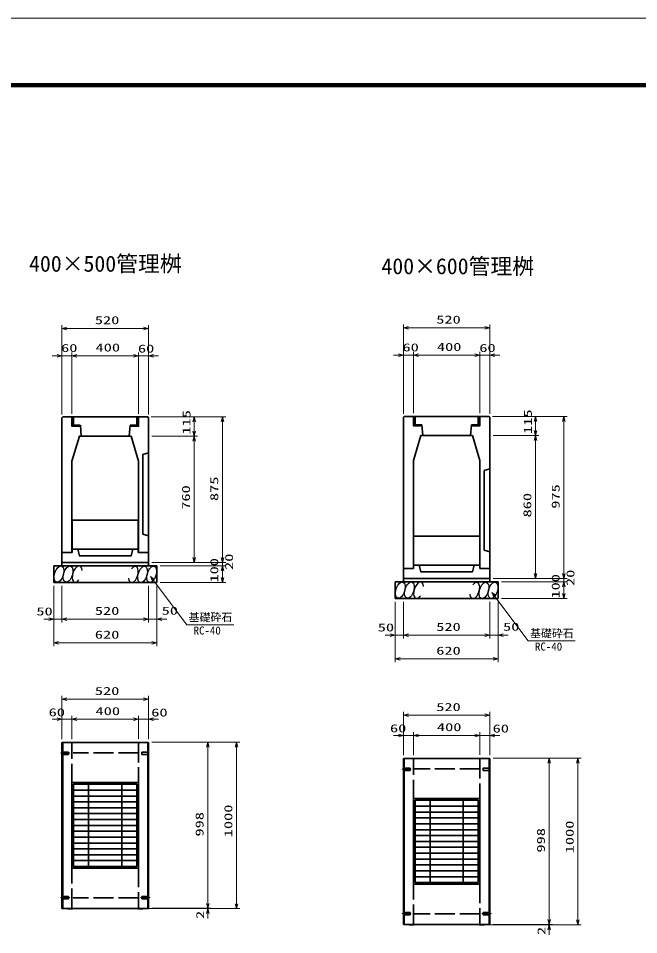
# Model space of a CAD drawing. Units: millimetres on the paper. Extents: x 0 to 841, y 0 to 594.
# Drawn here: x 155.2 to 341.6, y 318.7 to 594 of the extents above; entities that cross this region are included whole.
import ezdxf
from ezdxf.enums import TextEntityAlignment as Align

# ---------------------------------------------------------------- set-up
doc = ezdxf.new("R2010")
doc.units = ezdxf.units.MM
doc.linetypes.add('DASHED', pattern=[7.5, 6, -1.5])
doc.linetypes.add('USER2', pattern=[18.5, 12, -1.5, 3.5, -1.5])
for name, color, linetype, lineweight in [('D-BMK（構造物基準線）', 2, 'USER2', 18), ('D-STR-DIM（寸法）', 7, 'Continuous', 13), ('D-STR-HTXT(基礎砕石-旗)', 7, 'Continuous', 13), ('D-STR-STRF(グリ)', 7, 'Continuous', 25), ('D-STR（構造物）', 1, 'Continuous', 35), ('D-TTL-LINE（区切線）', 7, 'Continuous', 18), ('D-TTL（外枠）', 2, 'Continuous', 140)]:
    doc.layers.add(name, color=color, linetype=linetype, lineweight=lineweight)
doc.layers.add('D-STR-TXT(文字)', color=7, linetype='Continuous')
doc.styles.add('ＭＳ ゴシック', font='')
doc.styles.get('ＭＳ ゴシック').set_extended_font_data('MS Gothic')

# ---------------------------------------------------------------- blocks, each defined once
blk = doc.blocks.new('_Open30')
at = {"color": 7, "linetype": 'Continuous', "lineweight": 13}
for p, q in [((-1, 0.2679), (0, 0)), ((0, 0), (-1, -0.2679)), ((0, 0), (-1, 0))]:
    blk.add_line(p, q, dxfattribs=at)

msp = doc.modelspace()

# ---------------------------------------------------------------- linework, layer by layer
at = {"layer": 'D-BMK（構造物基準線）'}
for p, q in [((167.828, 373.185), (170.677, 373.185)), ((270.404, 368.37), (273.253, 368.37)), ((167.828, 329.785), (170.677, 329.785)), ((194.752, 329.785), (191.902, 329.785)), ((270.404, 324.97), (273.253, 324.97)), ((297.328, 324.97), (294.478, 324.97))]:
    msp.add_line(p, q, dxfattribs=at)
at = {"layer": 'D-STR-DIM（寸法）'}
for p, q in [((168.29, 493.621), (168.29, 501.83)), ((194.29, 493.621), (194.29, 501.83)), ((270.866, 493.806), (270.866, 502.015)), ((296.866, 493.806), (296.866, 502.015)), ((169.79, 500.83), (192.79, 500.83)), ((272.366, 501.015), (295.366, 501.015)), ((168.29, 474.968), (168.29, 493.621)), ((171.29, 475.158), (171.29, 493.621)), ((171.29, 475.158), (171.29, 493.621)), ((191.29, 475.158), (191.29, 493.621)), ((191.29, 475.158), (191.29, 493.621)), ((194.29, 474.965), (194.29, 493.621)), ((270.866, 475.153), (270.866, 493.806)), ((273.866, 475.343), (273.866, 493.806)), ((273.866, 475.343), (273.866, 493.806)), ((293.866, 475.343), (293.866, 493.806)), ((293.866, 475.343), (293.866, 493.806)), ((296.866, 475.15), (296.866, 493.806)), ((166.79, 492.621), (165.29, 492.621)), ((168.29, 492.621), (171.29, 492.621)), ((172.79, 492.621), (174.29, 492.621)), ((172.79, 492.621), (189.79, 492.621)), ((189.79, 492.621), (188.29, 492.621)), ((191.29, 492.621), (194.29, 492.621)), ((195.79, 492.621), (197.29, 492.621)), ((269.366, 492.806), (267.866, 492.806)), ((270.866, 492.806), (273.866, 492.806)), ((275.366, 492.806), (276.866, 492.806)), ((275.366, 492.806), (292.366, 492.806)), ((292.366, 492.806), (290.866, 492.806)), ((293.866, 492.806), (296.866, 492.806)), ((298.366, 492.806), (299.866, 492.806)), ((195.041, 474.213), (217.493, 474.213)), ((195.041, 474.213), (208.995, 474.213)), ((297.617, 474.398), (320.069, 474.398)), ((297.617, 474.398), (311.571, 474.398)), ((207.995, 469.965), (207.995, 472.713)), ((216.493, 431.965), (216.493, 472.713)), ((310.571, 470.15), (310.571, 472.898)), ((319.069, 427.15), (319.069, 472.898)), ((195.291, 468.465), (208.995, 468.465)), ((195.291, 468.465), (208.995, 468.465)), ((297.867, 468.65), (311.571, 468.65)), ((297.867, 468.65), (311.571, 468.65)), ((207.995, 431.965), (207.995, 466.965)), ((310.571, 427.15), (310.571, 467.15)), ((216.493, 431.965), (216.493, 433.465)), ((195.291, 430.465), (217.493, 430.465)), ((195.291, 430.465), (208.995, 430.465)), ((195.291, 430.465), (217.493, 430.465)), ((216.493, 429.465), (216.493, 430.465)), ((197.791, 429.465), (217.493, 429.465)), ((197.791, 429.465), (217.493, 429.465)), ((216.493, 425.965), (216.493, 427.965)), ((216.493, 427.965), (216.493, 426.465)), ((319.069, 427.15), (319.069, 428.65)), ((197.791, 424.465), (217.493, 424.465)), ((297.867, 425.65), (320.069, 425.65)), ((297.867, 425.65), (311.571, 425.65)), ((297.867, 425.65), (320.069, 425.65)), ((300.367, 424.65), (320.069, 424.65)), ((300.367, 424.65), (320.069, 424.65)), ((319.069, 424.65), (319.069, 425.65)), ((165.79, 423.465), (165.79, 412.498)), ((165.79, 422.465), (165.79, 405.341)), ((168.29, 423.465), (168.29, 412.498)), ((168.29, 423.465), (168.29, 412.498)), ((194.291, 423.465), (194.291, 412.498)), ((194.291, 422.465), (194.291, 412.498)), ((196.791, 423.465), (196.791, 412.498)), ((196.791, 422.465), (196.791, 405.341)), ((319.069, 421.15), (319.069, 423.15)), ((319.069, 423.15), (319.069, 421.65)), ((268.366, 418.65), (268.366, 407.683)), ((270.866, 418.65), (270.866, 407.683)), ((270.866, 418.65), (270.866, 407.683)), ((296.867, 418.65), (296.867, 407.683)), ((299.367, 418.65), (299.367, 407.683)), ((300.367, 419.65), (320.069, 419.65)), ((268.366, 417.65), (268.366, 400.526)), ((296.867, 417.65), (296.867, 407.683)), ((299.367, 417.65), (299.367, 400.526)), ((164.29, 413.498), (162.79, 413.498)), ((165.79, 413.498), (168.29, 413.498)), ((169.79, 413.498), (192.791, 413.498)), ((169.79, 413.498), (171.29, 413.498)), ((192.791, 413.498), (191.291, 413.498)), ((194.291, 413.498), (196.791, 413.498)), ((198.291, 413.498), (199.791, 413.498)), ((266.866, 408.683), (265.366, 408.683)), ((268.366, 408.683), (270.866, 408.683)), ((272.366, 408.683), (295.367, 408.683)), ((272.366, 408.683), (273.866, 408.683)), ((295.367, 408.683), (293.867, 408.683)), ((296.867, 408.683), (299.367, 408.683)), ((300.867, 408.683), (302.367, 408.683)), ((167.29, 406.341), (195.291, 406.341)), ((269.866, 401.526), (297.867, 401.526)), ((168.29, 377.435), (168.29, 390.412)), ((169.79, 389.412), (192.79, 389.412)), ((194.29, 384.392), (194.29, 390.412)), ((270.866, 372.62), (270.866, 385.597)), ((296.866, 379.577), (296.866, 385.597)), ((166.79, 383.362), (165.29, 383.362)), ((168.29, 377.435), (168.29, 384.362)), ((168.29, 383.362), (171.29, 383.362)), ((171.29, 377.435), (171.29, 384.362)), ((171.29, 377.487), (171.29, 384.362)), ((172.79, 383.362), (189.79, 383.362)), ((172.79, 383.362), (174.29, 383.362)), ((189.79, 383.362), (188.29, 383.362)), ((191.29, 377.466), (191.29, 384.362)), ((191.29, 377.466), (191.29, 384.362)), ((191.29, 383.362), (194.29, 383.362)), ((194.29, 377.435), (194.29, 384.362)), ((195.79, 383.362), (197.29, 383.362)), ((272.366, 384.597), (295.366, 384.597)), ((269.366, 378.547), (267.866, 378.547)), ((270.866, 372.62), (270.866, 379.547)), ((270.866, 378.547), (273.866, 378.547)), ((273.866, 372.62), (273.866, 379.547)), ((273.866, 372.672), (273.866, 379.547)), ((275.366, 378.547), (292.366, 378.547)), ((275.366, 378.547), (276.866, 378.547)), ((292.366, 378.547), (290.866, 378.547)), ((293.866, 372.651), (293.866, 379.547)), ((293.866, 372.651), (293.866, 379.547)), ((293.866, 378.547), (296.866, 378.547)), ((296.866, 372.62), (296.866, 379.547)), ((298.366, 378.547), (299.866, 378.547)), ((195.29, 376.466), (213.078, 376.466)), ((212.078, 328.066), (212.078, 374.966)), ((213.078, 376.466), (221.718, 376.466)), ((220.718, 327.966), (220.718, 374.966)), ((297.866, 371.651), (315.654, 371.651)), ((314.654, 323.251), (314.654, 370.151)), ((315.654, 371.651), (324.294, 371.651)), ((323.294, 323.151), (323.294, 370.151)), ((212.078, 328.066), (212.078, 329.566)), ((194.04, 326.466), (213.078, 326.466)), ((195.29, 326.566), (213.078, 326.566)), ((195.29, 326.566), (213.078, 326.566)), ((210.641, 326.466), (221.718, 326.466)), ((212.078, 326.566), (212.078, 326.466)), ((212.078, 324.966), (212.078, 323.466)), ((314.654, 323.251), (314.654, 324.751)), ((296.616, 321.651), (315.654, 321.651)), ((297.866, 321.751), (315.654, 321.751)), ((297.866, 321.751), (315.654, 321.751)), ((313.217, 321.651), (324.294, 321.651)), ((314.654, 321.751), (314.654, 321.651)), ((314.654, 320.151), (314.654, 318.651))]:
    msp.add_line(p, q, dxfattribs=at)
at = {"layer": 'D-STR-HTXT(基礎砕石-旗)'}
for points in [[(219.912, 411.768), (205.808, 411.768), (195.805, 425.094)], [(322.488, 406.953), (308.384, 406.953), (298.381, 420.279)]]:
    msp.add_lwpolyline(points, dxfattribs=at)
at = {"layer": 'D-STR-STRF(グリ)'}
for centre, major_axis in [((167.385, 426.989), (0.79, 2.421)), ((170.106, 426.989), (0.79, 2.421)), ((192.495, 426.908), (-0.771, -2.427)), ((195.216, 426.929), (-0.771, -2.427)), ((269.961, 422.174), (0.79, 2.421)), ((272.682, 422.174), (0.79, 2.421)), ((295.071, 422.093), (-0.771, -2.427)), ((297.792, 422.114), (-0.771, -2.427))]:
    msp.add_ellipse(centre, major_axis=major_axis, ratio=0.5139, dxfattribs=at)
for centre, major_axis in [((172.847, 426.989), (0.79, 2.421)), ((189.754, 426.886), (-0.771, -2.427)), ((275.423, 422.174), (0.79, 2.421)), ((292.33, 422.071), (-0.771, -2.427))]:
    msp.add_ellipse(centre, major_axis=major_axis, ratio=0.5139, start_param=5.3575563, end_param=10.3750652, dxfattribs=at)
at = {"layer": 'D-STR（構造物）'}
for p, q in [((168.54, 474.213), (168.29, 473.968)), ((168.29, 473.968), (168.29, 433.465)), ((168.54, 474.213), (194.041, 474.213)), ((171.59, 471.713), (171.59, 474.213)), ((171.79, 471.713), (171.79, 474.213)), ((190.79, 471.713), (190.79, 474.213)), ((190.99, 471.713), (190.99, 474.213)), ((194.041, 474.213), (194.291, 473.968)), ((194.291, 473.968), (194.291, 433.465)), ((271.116, 474.398), (270.866, 474.153)), ((270.866, 474.153), (270.866, 428.65)), ((271.116, 474.398), (296.617, 474.398)), ((274.166, 471.898), (274.166, 474.398)), ((274.366, 471.898), (274.366, 474.398)), ((293.366, 471.898), (293.366, 474.398)), ((293.566, 471.898), (293.566, 474.398)), ((296.617, 474.398), (296.867, 474.153)), ((296.867, 474.153), (296.867, 428.65)), ((173.79, 471.713), (171.59, 471.713)), ((173.79, 471.413), (173.79, 471.713)), ((173.84, 471.713), (174.09, 468.465)), ((188.74, 471.713), (188.49, 468.465)), ((188.79, 471.713), (190.99, 471.713)), ((188.79, 471.413), (188.79, 471.713)), ((276.366, 471.898), (274.166, 471.898)), ((276.366, 471.598), (276.366, 471.898)), ((276.416, 471.898), (276.666, 468.65)), ((291.316, 471.898), (291.066, 468.65)), ((291.366, 471.898), (293.566, 471.898)), ((291.366, 471.598), (291.366, 471.898)), ((191.291, 460.959), (189.039, 468.465)), ((293.867, 461.144), (291.615, 468.65)), ((192.541, 462.965), (194.291, 463.465)), ((192.541, 438.965), (192.541, 462.965)), ((171.29, 460.959), (171.29, 433.465)), ((191.291, 460.959), (191.291, 433.465)), ((273.866, 461.144), (273.866, 428.65)), ((293.867, 461.144), (293.867, 428.65)), ((295.117, 458.15), (296.867, 458.65)), ((295.117, 434.15), (295.117, 458.15)), ((171.365, 443.215), (171.365, 433.465)), ((192.541, 438.965), (194.291, 438.465)), ((273.941, 438.4), (273.941, 428.65)), ((171.29, 433.465), (168.29, 433.465)), ((171.365, 434.465), (191.216, 434.465)), ((181.29, 432.465), (189.041, 432.465)), ((194.291, 433.465), (191.216, 433.465)), ((194.291, 433.465), (191.291, 433.465)), ((194.291, 429.465), (194.291, 433.465)), ((295.117, 434.15), (296.867, 433.65)), ((168.29, 430.465), (194.291, 430.465)), ((273.941, 429.65), (293.792, 429.65)), ((165.79, 429.465), (196.791, 429.465)), ((165.79, 429.465), (165.79, 424.465)), ((196.791, 429.465), (196.791, 424.465)), ((273.866, 428.65), (270.866, 428.65)), ((283.866, 427.65), (291.617, 427.65)), ((296.867, 428.65), (293.792, 428.65)), ((296.867, 428.65), (293.867, 428.65)), ((296.867, 424.65), (296.867, 428.65)), ((165.79, 424.465), (196.791, 424.465)), ((268.366, 424.65), (299.367, 424.65)), ((268.366, 424.65), (268.366, 419.65)), ((270.866, 425.65), (296.867, 425.65)), ((299.367, 424.65), (299.367, 419.65)), ((268.366, 419.65), (299.367, 419.65)), ((168.29, 376.435), (194.29, 376.435)), ((168.29, 326.535), (168.29, 376.435)), ((168.54, 326.535), (168.54, 376.435)), ((194.04, 376.435), (194.04, 326.535)), ((194.29, 376.435), (194.29, 326.535)), ((270.866, 371.62), (296.866, 371.62)), ((270.866, 321.72), (270.866, 371.62)), ((271.116, 321.72), (271.116, 371.62)), ((296.616, 371.62), (296.616, 321.72)), ((296.866, 371.62), (296.866, 321.72)), ((171.29, 338.635), (171.29, 364.335)), ((171.29, 364.335), (191.29, 364.335)), ((171.79, 339.13), (171.79, 363.84)), ((171.79, 363.84), (190.79, 363.84)), ((176.29, 339.13), (176.29, 363.84)), ((186.29, 339.13), (186.29, 363.84)), ((190.79, 339.13), (190.79, 363.84)), ((191.29, 338.635), (191.29, 364.335)), ((171.79, 362.075), (190.79, 362.075)), ((171.79, 360.31), (190.79, 360.31)), ((171.79, 358.545), (190.79, 358.545)), ((273.866, 333.82), (273.866, 359.52)), ((273.866, 359.52), (293.866, 359.52)), ((274.366, 334.315), (274.366, 359.025)), ((274.366, 359.025), (293.366, 359.025)), ((278.866, 334.315), (278.866, 359.025)), ((288.866, 334.315), (288.866, 359.025)), ((293.366, 334.315), (293.366, 359.025)), ((293.866, 333.82), (293.866, 359.52)), ((171.79, 356.78), (190.79, 356.78)), ((274.366, 357.26), (293.366, 357.26)), ((274.366, 355.495), (293.366, 355.495)), ((171.79, 355.015), (190.79, 355.015)), ((171.79, 353.25), (190.79, 353.25)), ((274.366, 353.73), (293.366, 353.73)), ((171.79, 351.485), (190.79, 351.485)), ((171.79, 349.72), (190.79, 349.72)), ((274.366, 351.965), (293.366, 351.965)), ((274.366, 350.2), (293.366, 350.2)), ((171.79, 347.955), (190.79, 347.955)), ((274.366, 348.435), (293.366, 348.435)), ((171.79, 346.19), (190.79, 346.19)), ((171.79, 344.425), (190.79, 344.425)), ((274.366, 346.67), (293.366, 346.67)), ((274.366, 344.905), (293.366, 344.905)), ((171.79, 342.66), (190.79, 342.66)), ((274.366, 343.14), (293.366, 343.14)), ((171.79, 340.895), (190.79, 340.895)), ((171.79, 339.13), (190.79, 339.13)), ((274.366, 341.375), (293.366, 341.375)), ((274.366, 339.61), (293.366, 339.61)), ((171.29, 338.635), (191.29, 338.635)), ((274.366, 337.845), (293.366, 337.845)), ((274.366, 336.08), (293.366, 336.08)), ((273.866, 333.82), (293.866, 333.82)), ((274.366, 334.315), (293.366, 334.315)), ((194.29, 326.535), (168.29, 326.535)), ((170.04, 326.435), (169.94, 326.535)), ((171.54, 326.435), (170.04, 326.435)), ((171.54, 326.435), (171.64, 326.535)), ((191.04, 326.435), (190.94, 326.535)), ((191.04, 326.435), (192.54, 326.435)), ((192.54, 326.435), (192.64, 326.535)), ((296.866, 321.72), (270.866, 321.72)), ((272.616, 321.62), (272.516, 321.72)), ((274.116, 321.62), (272.616, 321.62)), ((274.116, 321.62), (274.216, 321.72)), ((293.616, 321.62), (293.516, 321.72)), ((293.616, 321.62), (295.116, 321.62)), ((295.116, 321.62), (295.216, 321.72))]:
    msp.add_line(p, q, dxfattribs=at)
at = {"layer": 'D-STR（構造物）', "linetype": 'DASHED'}
for p, q in [((171.29, 326.535), (171.29, 376.435)), ((191.29, 376.435), (191.29, 326.535)), ((168.29, 373.535), (170.29, 373.535)), ((168.29, 372.835), (170.29, 372.835)), ((170.29, 372.835), (170.29, 373.535)), ((191.29, 373.253), (171.64, 373.253)), ((194.29, 373.535), (192.29, 373.535)), ((192.29, 372.835), (192.29, 373.535)), ((194.29, 372.835), (192.29, 372.835)), ((273.866, 321.72), (273.866, 371.62)), ((293.866, 371.62), (293.866, 321.72)), ((270.866, 368.72), (272.866, 368.72)), ((270.866, 368.02), (272.866, 368.02)), ((272.866, 368.02), (272.866, 368.72)), ((293.866, 368.438), (274.216, 368.438)), ((296.866, 368.72), (294.866, 368.72)), ((294.866, 368.02), (294.866, 368.72)), ((296.866, 368.02), (294.866, 368.02)), ((168.29, 330.135), (170.29, 330.135)), ((168.29, 329.435), (170.29, 329.435)), ((170.29, 330.135), (170.29, 329.435)), ((191.29, 329.717), (171.64, 329.717)), ((194.29, 330.135), (192.29, 330.135)), ((192.29, 330.135), (192.29, 329.435)), ((194.29, 329.435), (192.29, 329.435)), ((270.866, 325.32), (272.866, 325.32)), ((272.866, 325.32), (272.866, 324.62)), ((296.866, 325.32), (294.866, 325.32)), ((294.866, 325.32), (294.866, 324.62)), ((270.866, 324.62), (272.866, 324.62)), ((293.866, 324.902), (274.216, 324.902)), ((296.866, 324.62), (294.866, 324.62))]:
    msp.add_line(p, q, dxfattribs=at)
at = {"layer": 'D-STR（構造物）'}
for points in [[(173.79, 471.413), (171.29, 471.413), (171.29, 474.213)], [(188.79, 471.413), (191.29, 471.413), (191.29, 474.213)], [(276.366, 471.598), (273.866, 471.598), (273.866, 474.398)], [(291.366, 471.598), (293.866, 471.598), (293.866, 474.398)], [(171.29, 460.959), (173.542, 468.465), (189.039, 468.465)], [(273.866, 461.144), (276.118, 468.65), (291.615, 468.65)], [(171.365, 443.215), (191.216, 443.215), (191.216, 433.465)], [(273.941, 438.4), (293.792, 438.4), (293.792, 428.65)], [(168.29, 429.465), (168.29, 433.465), (171.365, 433.465)], [(181.29, 432.465), (173.54, 432.465), (173.04, 434.465)], [(181.29, 432.465), (189.041, 432.465), (189.541, 434.465)], [(283.866, 427.65), (276.116, 427.65), (275.616, 429.65)], [(283.866, 427.65), (291.617, 427.65), (292.117, 429.65)], [(270.866, 424.65), (270.866, 428.65), (273.941, 428.65)]]:
    msp.add_lwpolyline(points, dxfattribs=at)
at = {"layer": 'D-TTL-LINE（区切線）'}
msp.add_line((841, 594), (0, 594), dxfattribs=at)
at = {"layer": 'D-TTL（外枠）'}
msp.add_line((820.9, 573.9), (20.1, 573.9), dxfattribs=at)

# ---------------------------------------------------------------- block references
at = {"layer": 'D-STR-DIM（寸法）'}
for p, xscale, yscale, rotation in [((168.29, 500.83), 1.499999, 1.499999, 180), ((270.866, 501.015), 1.5, 1.5, 180), ((171.29, 492.621), 1.499999, 1.499999, 180), ((171.29, 492.621), 1.499999, 1.499999, 180), ((194.29, 492.621), 1.499999, 1.499999, 180), ((273.866, 492.806), 1.5, 1.5, 180), ((273.866, 492.806), 1.5, 1.5, 180), ((296.866, 492.806), 1.5, 1.5, 180), ((207.995, 474.213), 1.499999, 1.499999, 90), ((216.493, 474.213), 1.499999, 1.499999, 90), ((310.571, 474.398), 1.5, 1.5, 90), ((319.069, 474.398), 1.5, 1.5, 90), ((207.995, 468.465), 1.499999, 1.499999, 270), ((207.995, 468.465), 1.499999, 1.499999, 90), ((310.571, 468.65), 1.5, 1.5, 270), ((310.571, 468.65), 1.5, 1.5, 90), ((207.995, 430.465), 1.499999, 1.499999, 270), ((216.493, 430.465), 1.499999, 1.499999, 270), ((216.493, 430.465), 1.499999, 1.499999, 270), ((216.493, 429.465), 1.499999, 1.499999, 90), ((216.493, 429.465), 1.499999, 1.499999, 90), ((310.571, 425.65), 1.5, 1.5, 270), ((319.069, 425.65), 1.5, 1.5, 270), ((319.069, 425.65), 1.5, 1.5, 270), ((216.493, 424.465), 1.499999, 1.499999, 270), ((319.069, 424.65), 1.5, 1.5, 90), ((319.069, 424.65), 1.5, 1.5, 90), ((319.069, 419.65), 1.5, 1.5, 270), ((168.29, 413.498), 1.499999, 1.499999, 180), ((168.29, 413.498), 1.499999, 1.499999, 180), ((196.791, 413.498), 1.499999, 1.499999, 180), ((270.866, 408.683), 1.5, 1.5, 180), ((270.866, 408.683), 1.5, 1.5, 180), ((299.367, 408.683), 1.5, 1.5, 180), ((165.79, 406.341), 1.499999, 1.499999, 180), ((268.366, 401.526), 1.5, 1.5, 180), ((168.29, 389.412), 1.499999, 1.499999, 180), ((171.29, 383.362), 1.499999, 1.499999, 180), ((171.29, 383.362), 1.499999, 1.499999, 180), ((194.29, 383.362), 1.499999, 1.499999, 180), ((270.866, 384.597), 1.5, 1.5, 180), ((273.866, 378.547), 1.5, 1.5, 180), ((273.866, 378.547), 1.5, 1.5, 180), ((296.866, 378.547), 1.5, 1.5, 180), ((212.078, 376.466), 1.499999, 1.499999, 90), ((220.718, 376.466), 1.499999, 1.499999, 90), ((314.654, 371.651), 1.5, 1.5, 90), ((323.294, 371.651), 1.5, 1.5, 90), ((212.078, 326.566), 1.499999, 1.499999, 270), ((212.078, 326.566), 1.499999, 1.499999, 270), ((220.718, 326.466), 1.499999, 1.499999, 270), ((212.078, 326.466), 1.499999, 1.499999, 90), ((314.654, 321.751), 1.5, 1.5, 270), ((314.654, 321.751), 1.5, 1.5, 270), ((323.294, 321.651), 1.5, 1.5, 270), ((314.654, 321.651), 1.5, 1.5, 90)]:
    msp.add_blockref('_Open30', p, dxfattribs=dict(at, xscale=xscale, yscale=yscale, rotation=rotation))
for p, xscale, yscale in [((194.29, 500.83), 1.499999, 1.499999), ((296.866, 501.015), 1.5, 1.5), ((168.29, 492.621), 1.499999, 1.499999), ((191.29, 492.621), 1.499999, 1.499999), ((191.29, 492.621), 1.499999, 1.499999), ((270.866, 492.806), 1.5, 1.5), ((293.866, 492.806), 1.5, 1.5), ((293.866, 492.806), 1.5, 1.5), ((165.79, 413.498), 1.499999, 1.499999), ((194.291, 413.498), 1.499999, 1.499999), ((194.291, 413.498), 1.499999, 1.499999), ((268.366, 408.683), 1.5, 1.5), ((296.867, 408.683), 1.5, 1.5), ((296.867, 408.683), 1.5, 1.5), ((196.791, 406.341), 1.499999, 1.499999), ((299.367, 401.526), 1.5, 1.5), ((194.29, 389.412), 1.499999, 1.499999), ((168.29, 383.362), 1.499999, 1.499999), ((191.29, 383.362), 1.499999, 1.499999), ((191.29, 383.362), 1.499999, 1.499999), ((296.866, 384.597), 1.5, 1.5), ((270.866, 378.547), 1.5, 1.5), ((293.866, 378.547), 1.5, 1.5), ((293.866, 378.547), 1.5, 1.5)]:
    msp.add_blockref('_Open30', p, dxfattribs=dict(at, xscale=xscale, yscale=yscale))
at = {"layer": 'D-STR-HTXT(基礎砕石-旗)', "rotation": 126.89552}
for p, xscale, yscale in [((194.904, 426.294), 1.499999, 1.499999), ((297.48, 421.479), 1.5, 1.5)]:
    msp.add_blockref('_Open30', p, dxfattribs=dict(at, xscale=xscale, yscale=yscale))

# ---------------------------------------------------------------- texts
at = {"layer": 'D-STR-DIM（寸法）', "style": 'ＭＳ ゴシック', "width": 1.5}
for s, p in [('520', (178.165, 501.367)), ('520', (280.741, 501.552)), ('60', (168.026, 493.015)), ('400', (178.373, 493.159)), ('60', (191.11, 492.844)), ('60', (270.602, 493.2)), ('400', (280.949, 493.344)), ('60', (293.686, 493.029)), ('50', (160.592, 413.865)), ('520', (178.165, 414.036)), ('50', (198.242, 414.073)), ('50', (263.168, 409.05)), ('520', (280.741, 409.221)), ('50', (300.818, 409.258)), ('620', (178.165, 406.878)), ('620', (280.741, 402.063)), ('520', (178.165, 389.95)), ('60', (164.275, 383.55)), ('400', (178.373, 383.9)), ('60', (195.109, 383.486)), ('520', (280.741, 385.135)), ('60', (266.851, 378.735)), ('400', (280.949, 379.085)), ('60', (297.685, 378.671))]:
    msp.add_text(s, height=2.405, dxfattribs=at).set_placement(p, align=Align.BOTTOM_LEFT)
for s, p in [('115', (207.62, 468.923)), ('115', (310.196, 469.108)), ('875', (215.956, 448.96)), ('760', (207.458, 446.34)), ('975', (318.532, 446.645)), ('860', (310.034, 444.025)), ('20', (220.408, 428.247)), ('100', (215.956, 424.465)), ('20', (322.984, 423.432)), ('100', (318.532, 419.65)), ('998', (211.541, 348.141)), ('1000', (220.181, 347.924)), ('1000', (322.757, 343.109)), ('998', (314.117, 343.326)), ('2', (211.716, 323.378)), ('2', (314.292, 318.562))]:
    msp.add_text(s, height=2.405, rotation=90, dxfattribs=at).set_placement(p, align=Align.BOTTOM_LEFT)
at = {"layer": 'D-STR-HTXT(基礎砕石-旗)', "style": 'ＭＳ ゴシック'}
for s, p in [('基礎砕石', (206.344, 412.103)), ('RC-40', (207.832, 408.118)), ('基礎砕石', (308.92, 407.288)), ('RC-40', (310.408, 403.302))]:
    msp.add_text(s, height=2.405, dxfattribs=at).set_placement(p, align=Align.BOTTOM_LEFT)
at = {"layer": 'D-STR-TXT(文字)', "style": 'ＭＳ ゴシック'}
for s, p in [('400×500管理桝', (158.389, 516.419)), ('400×600管理桝', (264.277, 515.669))]:
    msp.add_text(s, height=4.811, dxfattribs=at).set_placement(p, align=Align.BOTTOM_LEFT)

doc.saveas('drawing.dxf')
